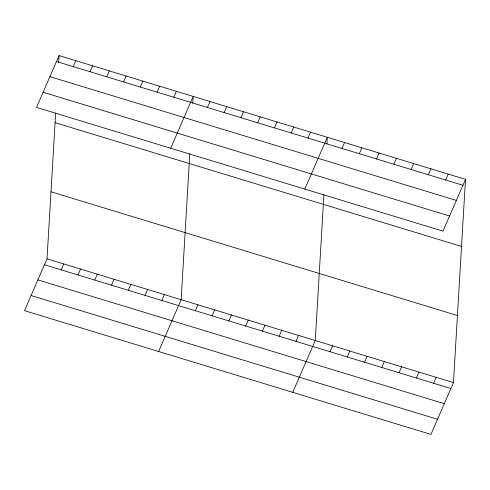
<?xml version="1.0" encoding="UTF-8"?>
<svg xmlns="http://www.w3.org/2000/svg" width="490" height="490" viewBox="0 0 490 490"><rect width="100%" height="100%" fill="white"/><g stroke="black" fill="none" stroke-linecap="round" stroke-linejoin="round"><path stroke-width="0.73" d="M465.5 179.352L442.978 231.151L36.542 107.396L59.063 55.597L465.5 179.352L453.458 382.604L430.937 434.403L24.5 310.648L47.022 258.849L55.664 112.982M58.665 62.304L59.063 55.597M189.789 153.823L181.147 299.69L158.625 351.483M192.791 103.145L193.189 96.438L170.667 148.231M323.915 194.665L315.272 340.532L292.75 392.325M326.916 143.987L327.314 137.28L304.792 189.073M73.255 66.616L75.828 60.705M90.025 71.724L92.592 65.807M106.789 76.826L109.362 70.915M123.554 81.934L126.126 76.017M140.318 87.036L142.89 81.12M61.213 269.868L63.786 263.957M157.088 92.138L159.654 86.228M77.984 274.976L80.55 269.059M173.852 97.247L176.425 91.33M94.748 280.078L97.32 274.161M111.512 285.18L114.084 279.269M207.38 107.457L209.953 101.54M128.276 290.288L130.848 284.372M224.144 112.559L226.717 106.649M145.046 295.39L147.613 289.48M240.915 117.667L243.481 111.751M161.81 300.499L164.383 294.582M257.679 122.77L260.251 116.859M274.443 127.878L277.015 121.961M195.339 310.709L197.911 304.792M291.207 132.98L293.779 127.069M212.103 315.811L214.675 309.901M307.977 138.088L310.544 132.171M228.873 320.919L231.445 315.003M245.637 326.022L248.21 320.111M262.401 331.13L264.974 325.213M342.014 148.452L344.586 142.535M279.165 336.232L281.738 330.321M359.286 153.713L361.859 147.796M295.936 341.34L298.502 335.423M376.559 158.968L379.131 153.058M393.831 164.23L396.404 158.313M329.972 351.704L332.545 345.787M411.11 169.491L413.676 163.574M347.245 356.965L349.817 351.048M428.382 174.746L430.955 168.836M364.517 362.22L367.09 356.31M445.655 180.008L448.228 174.097M381.796 367.482L384.362 361.565M399.068 372.743L401.641 366.826M416.341 377.998L418.913 372.088M433.613 383.26L436.186 377.349M56.491 61.513L462.928 185.269M49.907 76.654L456.343 200.41M43.126 92.255L449.563 216.01M55.088 122.672L461.525 246.427M50.997 191.774L457.433 315.536M47.022 258.849L453.458 382.604M44.449 264.765L450.886 388.521M37.865 279.906L444.301 403.662M31.084 295.507L437.521 419.262"/></g></svg>
